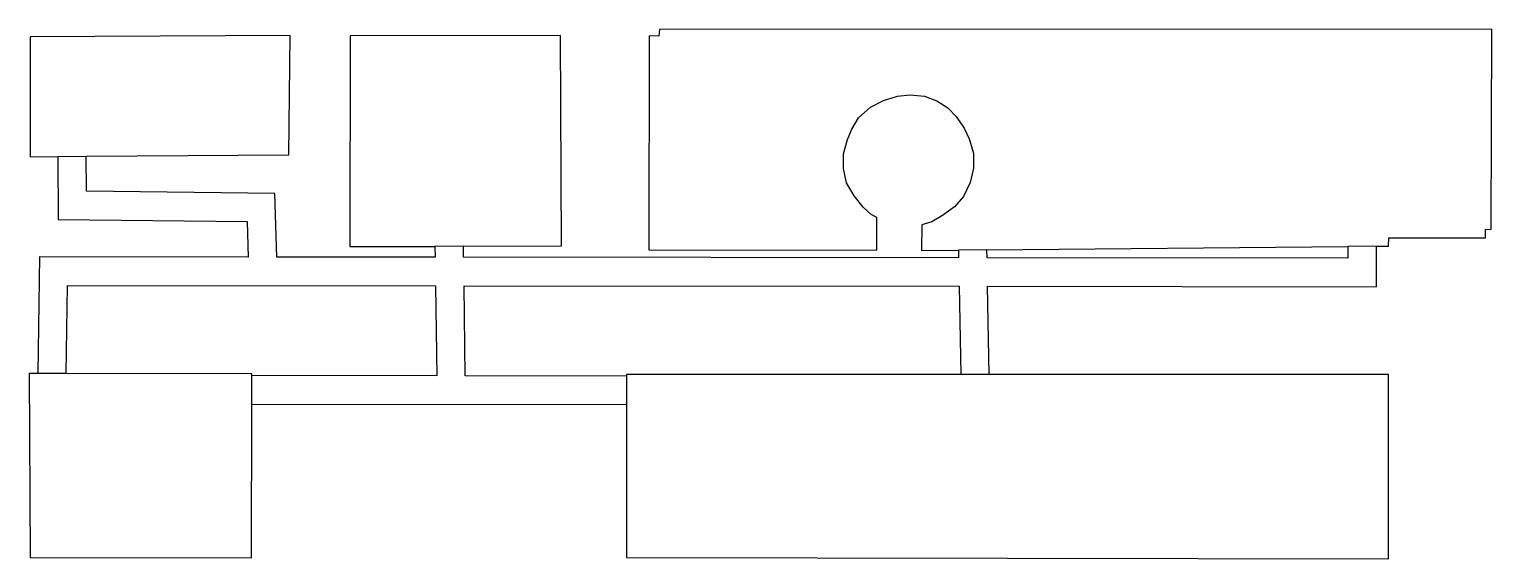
# Model space of a CAD drawing. Header units: metres. Extents: x -60 to 43, y -19 to 18.
import ezdxf

# ---------------------------------------------------------------- set-up
doc = ezdxf.new("R2010")
doc.units = ezdxf.units.M
for name, color, linetype, true_color in [('hcd_building_invisible', 6, 'Continuous', 0xfb00e8), ('hcd_building_outline', 1, 'Continuous', 0xff0000), ('hcd_doors', 178, 'Continuous', 0x000000)]:
    doc.layers.add(name, color=color, linetype=linetype, true_color=true_color)

msp = doc.modelspace()

# ---------------------------------------------------------------- linework, layer by layer
at = {"layer": 'hcd_building_invisible'}
for points in [[(-58.25, 9.05), (-56.25, 9.07)], [(-29.74, 2.75), (-31.74, 2.74)], [(7.05, 2.49), (5.05, 2.47)], [(34.42, 2.75), (32.42, 2.73)], [(-57.65, -6.19), (-59.65, -6.19)], [(-44.62, -8.35), (-44.61, -6.35)], [(-18.29, -6.38), (-18.29, -8.38)], [(7.21, -6.27), (5.21, -6.27)]]:
    msp.add_lwpolyline(points, dxfattribs=at)
at = {"layer": 'hcd_building_outline'}
for points in [[(-60.18, 17.48), (-60.18, 9.04), (-58.25, 9.05), (-58.21, 4.63), (-44.94, 4.48), (-44.86, 1.98), (-59.53, 2), (-59.65, -6.19), (-60.25, -6.19), (-60.19, -19.13), (-44.63, -19.16), (-44.62, -8.35), (-18.29, -8.38), (-18.27, -19.13), (35.27, -19.22), (35.27, -6.28), (7.21, -6.27), (7.09, -0.07), (34.42, -0.1), (34.42, 2.75), (35.27, 2.76), (35.3, 3.33), (42.09, 3.33), (42.09, 3.92), (42.49, 3.94), (42.52, 18), (-15.97, 17.99), (-16.02, 17.51), (-16.68, 17.54), (-16.71, 2.5), (-0.69, 2.48), (-0.69, 4.78), (-1.08, 4.99), (-1.65, 5.49), (-2.29, 6.29), (-2.83, 7.21), (-3.02, 8.21), (-3.04, 9.25), (-2.76, 10.26), (-2.45, 10.99), (-1.98, 11.77), (-1.13, 12.53), (-0.23, 13), (0.76, 13.31), (1.63, 13.4), (2.67, 13.31), (3.52, 12.98), (4.3, 12.48), (4.89, 11.87), (5.44, 11.06), (5.81, 10.29), (6.1, 9.29), (6.1, 8.23), (5.86, 7.24), (5.41, 6.25), (4.77, 5.51), (3.92, 4.9), (3.17, 4.47), (2.48, 4.26), (2.46, 2.44), (5.05, 2.47), (5.06, 1.93), (-29.73, 1.97), (-29.74, 2.75), (-22.84, 2.77), (-22.93, 17.57), (-37.69, 17.53), (-37.73, 2.73), (-31.74, 2.74), (-31.73, 1.97), (-42.86, 1.98), (-43, 6.46), (-56.23, 6.61), (-56.25, 9.07), (-42, 9.17), (-41.91, 17.57)], [(32.42, 2.73), (32.42, 1.9), (7.06, 1.93), (7.05, 2.49)], [(-44.61, -6.35), (-44.61, -6.22), (-57.65, -6.19), (-57.56, 0), (-31.7, -0.03), (-31.62, -6.36)], [(-18.29, -6.26), (-18.29, -6.38), (-29.62, -6.37), (-29.7, -0.03), (5.09, -0.07), (5.21, -6.27)]]:
    msp.add_lwpolyline(points, close=True, dxfattribs=at)
at = {"layer": 'hcd_doors'}
for points in [[(-58.25, 9.05), (-56.25, 9.07)], [(-29.74, 2.75), (-31.74, 2.74)], [(7.05, 2.49), (5.05, 2.47)], [(34.42, 2.75), (32.42, 2.73)], [(-57.65, -6.19), (-59.65, -6.19)], [(-44.62, -8.35), (-44.61, -6.35)], [(-18.29, -6.38), (-18.29, -8.38)], [(7.21, -6.27), (5.21, -6.27)]]:
    msp.add_lwpolyline(points, dxfattribs=at)

doc.saveas('drawing.dxf')
